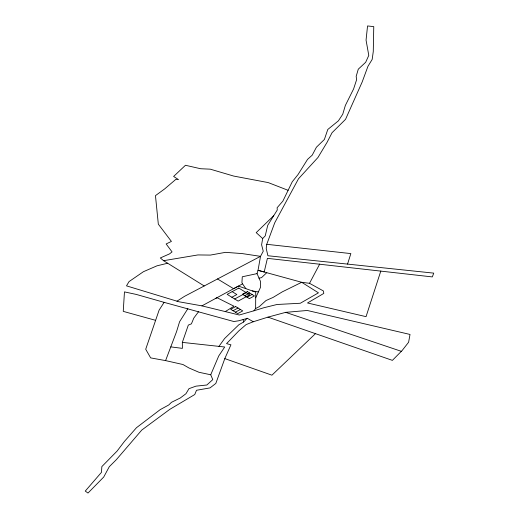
<?xml version="1.0" encoding="UTF-8"?>
<svg xmlns="http://www.w3.org/2000/svg" width="519" height="519" viewBox="0 0 519 519"><rect width="100%" height="100%" fill="white"/><g stroke="black" fill="none" stroke-linecap="round" stroke-linejoin="round"><path stroke-width="0.78" d="M201.923 305.866L239.272 315.014L253.921 310.797L255.627 308.526L255.75 292.119L238.435 286.079L201.923 305.866L178.951 301.779L126.487 285.859L129.043 281.596L143.452 271.69L157.017 265.812L167.656 263.237M266.747 244.3L266.215 248.497L267.901 255.744L433.741 273.13L432.321 276.919L267.402 258.345L264.197 271.995L258.027 270.308L260.512 256.341L263.25 251.215L261.602 244.806L262.672 238.552L265.241 235.853L267.707 225.369L277.263 210.013L277.127 207.736L282.894 201.067L292.242 181.799L298.042 174.553L307.546 159.385L312.204 155.181L316.428 147.208L324.381 139.475L327.787 129.478L338.414 120.823L342.741 114.232L345.356 105.448L353.595 88.95L356.637 79.66L356.17 76.377L358.279 69.189L365.674 62.28L368.782 55.397L366.057 40.119L367.549 25.95L373.764 26.625L373.271 51.55L372.175 59.425L367.945 66.341L362.165 82.015L345.537 119.344L332.05 132.715L327.041 142.381L317.946 157.51L298.516 178.737L274.765 222.729L266.747 244.3L350.85 253.596L347.548 264.087M255.705 297.809L260.538 287.26L260.434 281.272L257.022 273.623L258.027 270.308L301.695 282.291L309.519 283.309L323.395 290.951L323.798 293.417L307.501 302.973L366.044 316.661L380.823 271.022M246.934 318.465L238.844 320.748L233.887 321.54L164.121 302.356L159.119 310.103L145.709 349.235L150.653 357.889L165.587 360.608L182.96 364.52L188.91 367.945L198.939 372.272L210.727 374.776L212.777 379.616L206.86 385.001L195.929 386.155L188.987 388.673L185.964 393.713L180.268 397.989L171.458 402.322L168.759 404.969L160.189 409.64L136.471 427.708L124.437 441.41L117.08 451.089L101.854 466.594L101.465 472.342L85.259 491.084L87.99 493.05L103.709 477.058L109.301 466.685L116.321 459.698L141.771 430.056L169.83 409.329L194.755 394.537L196.5 390.275L210.046 387.894L215.82 383.437L224.811 358.603L230.942 344.798L226.544 343.636L238.746 330.953L246.084 324.615L253.298 321.741L267.934 317.141L285.664 312.354L307.287 310.472L410.016 334.45L408.609 342.248L402.095 350.559L392.396 360.374L267.934 317.141M170.822 346.893L182.396 348.366L182.338 342.384L188.326 325.089L191.414 323.85L193.801 318.076L198.582 311.679M165.587 360.608L176.596 331.537L179.58 321.741L187.846 308.682M210.727 374.776L218.733 355.956L224.714 347.003L182.338 342.384M309.519 283.309L319.723 264.022M218.947 346.394L224.591 338.531L238.889 324.725L243.612 322.014L247.174 318.205L253.298 321.741M273.701 215.735L256.204 232.635L262.672 238.552M315.461 333.652L271.924 375.179L224.811 358.603M266.753 272.702L261.479 277.684L258.897 278.139M176.973 301.182L184.453 296.375L260.512 256.341L242.289 253.603L225.525 252.338L210.357 255.089L197.921 254.933L163.563 260.694L160.319 257.956L169.505 253.901L172.049 251.897L166.145 243.956L171.413 241.419L158.327 224.169L155.466 195.631L164.633 188.935L175.896 179.321L178.478 179.593L173.618 176.454L185.465 165.269L200.6 168.733L210.26 169.168L233.706 176.071L268.232 182.591L288.116 190.311M225.259 311.582L233.998 306.21L216.994 297.685L215.249 298.633M231.85 297.251L236.859 294.539L232.162 291.646M234.666 298.983L246.311 292.684M244.696 295.733L249.704 293.021M247.044 297.173L252.052 294.468M233.037 310.732L238.046 308.02M235.386 312.179L240.394 309.467M245.889 288.681L242.555 283.848L233.595 288.7L217.48 278.937M255.627 308.526L259.228 306.677L266.033 300.52L273.026 297.458L282.304 291.847L301.695 282.291L318.458 292.833L300.306 303.252L277.003 304.491L263.652 307.793L253.921 310.797M257.022 273.623L242.282 276.776L241.925 282.719L242.555 283.848M252.26 290.906L258.293 291.899M155.544 320.32L123.243 311.368L124.463 291.892L136.322 294.442L164.121 302.356M285.664 312.354L401.336 351.324M163.563 260.694L204.188 285.956M243.126 319.542L243.612 322.014M238.798 288.058L227.153 294.357L238.13 301.117L249.769 294.818L238.798 288.058M247.355 291.574L242.347 294.286L249.392 298.62L254.401 295.908L247.355 291.574M235.697 306.573L230.689 309.285L237.734 313.625L242.743 310.913L235.697 306.573"/></g></svg>
